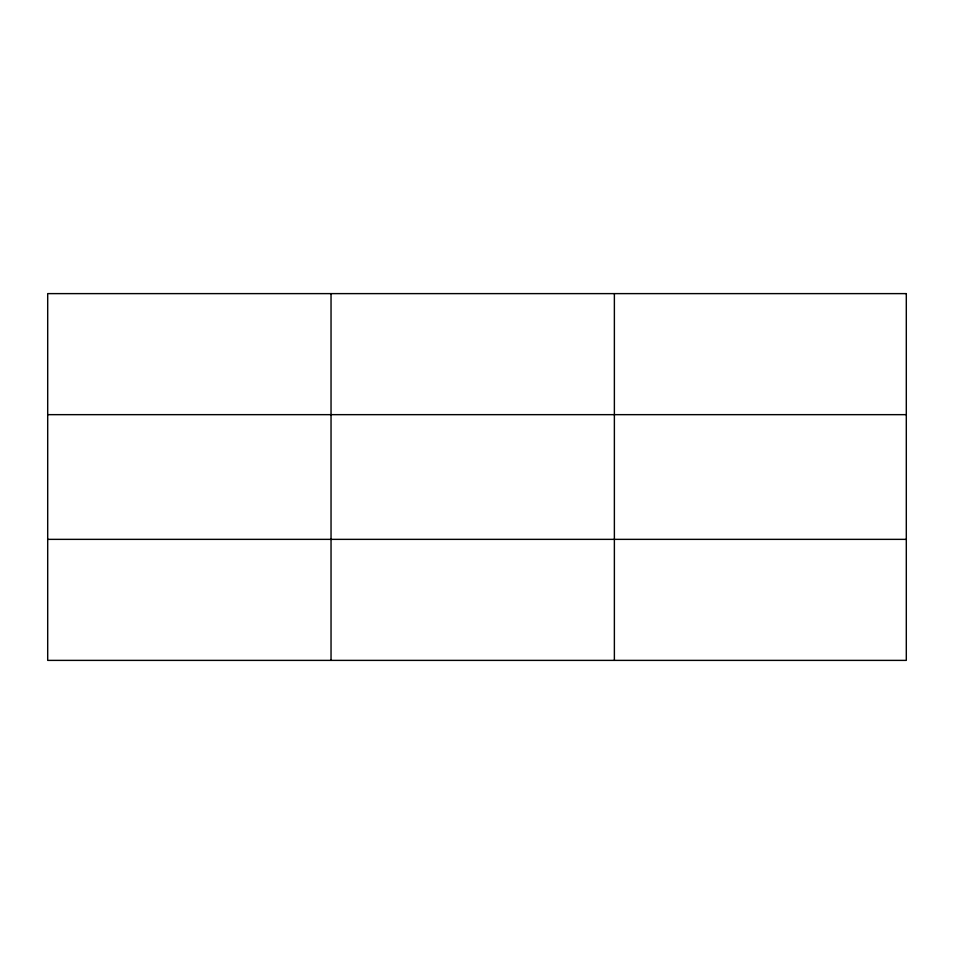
<?xml version="1.0" encoding="UTF-8"?>
<svg xmlns="http://www.w3.org/2000/svg" width="954" height="954" viewBox="0 0 954 954"><rect width="100%" height="100%" fill="white"/><g stroke="black" fill="none" stroke-linecap="round" stroke-linejoin="round"><path stroke-width="1.43" d="M331.038 660.383L331.038 293.617M614.376 660.383L614.376 293.617M47.7 414.656L906.3 414.656M47.7 539.356L906.3 539.356M906.3 293.617L906.3 660.383L47.7 660.383L47.7 293.617L906.3 293.617"/></g></svg>
